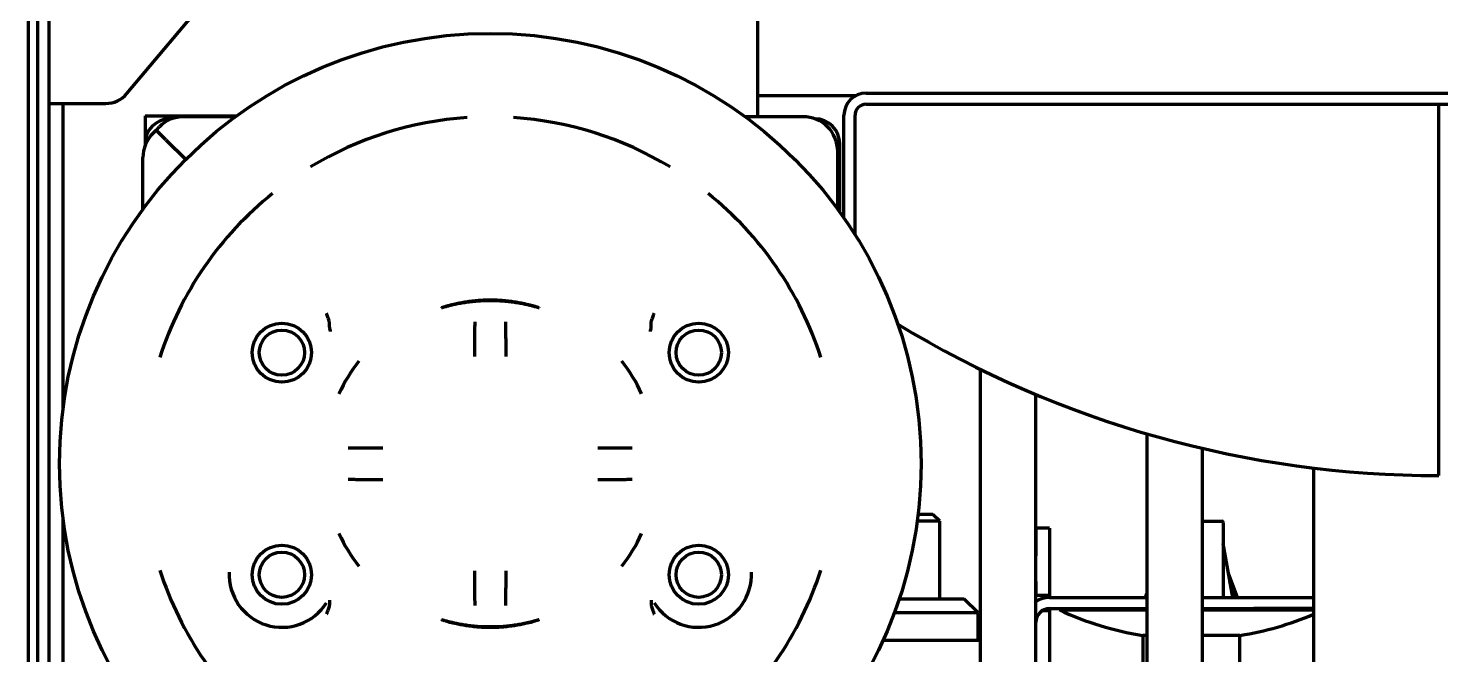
# Model space of a CAD drawing. Header units: inches. Extents: x -3022 to 7311, y 343 to 5680.
# Drawn here: x 2762.4 to 2864.1, y 4562.4 to 4607.5 of the extents above; entities that cross this region are included whole.
import ezdxf

# ---------------------------------------------------------------- set-up
doc = ezdxf.new("R2010")
doc.units = ezdxf.units.IN

msp = doc.modelspace()

# ---------------------------------------------------------------- linework, layer by layer
at = {"linetype": 'Continuous', "lineweight": 70}
for p, q in [((2763.92, 4602.1), (2763.92, 5415.66)), ((2814.92, 4601.15), (2814.92, 4927.61)), ((2762.42, 4925.1), (2762.42, 4438.3)), ((2763.1, 4441.3), (2763.1, 4924.1)), ((2769.52, 4602.81), (2779.45, 4614.65)), ((2822.72, 4602.85), (2928.62, 4602.85)), ((2763.92, 4532.1), (2763.92, 4602.1)), ((2763.92, 4602.1), (2765.92, 4602.1)), ((2764.92, 4580.08), (2764.92, 4602.1)), ((2765.92, 4602.1), (2767.99, 4602.1)), ((2821.95, 4602.65), (2814.92, 4602.65)), ((2822.72, 4602.05), (2928.62, 4602.05)), ((2863.92, 4575.3), (2863.92, 4602.05)), ((2770.82, 4601.2), (2770.82, 4599.2)), ((2770.82, 4601.2), (2777.41, 4601.2)), ((2772.77, 4601), (2772.62, 4601)), ((2777.34, 4601.15), (2773.62, 4601.15)), ((2818.17, 4601.15), (2814, 4601.15)), ((2821.12, 4593.85), (2821.12, 4601.25)), ((2821.92, 4592.64), (2821.92, 4601.25)), ((2771.4, 4599.96), (2771.63, 4600.19)), ((2771.85, 4600.42), (2771.63, 4600.19)), ((2772.33, 4599.48), (2771.63, 4600.19)), ((2772.33, 4599.48), (2771.63, 4600.19)), ((2770.82, 4599.2), (2770.82, 4599.05)), ((2772.33, 4599.48), (2773.75, 4598.07)), ((2772.33, 4599.48), (2773.75, 4598.07)), ((2820.67, 4594.48), (2820.67, 4598.65)), ((2820.82, 4594.27), (2820.82, 4599.2)), ((2770.67, 4594.48), (2770.67, 4598.2)), ((2784.09, 4585.98), (2784.09, 4586.31)), ((2807.25, 4585.98), (2807.25, 4586.31)), ((2830.92, 4582.95), (2830.92, 4504.3)), ((2834.92, 4504.3), (2834.92, 4581.13)), ((2842.92, 4578.3), (2842.92, 4504.3)), ((2846.92, 4504.3), (2846.92, 4577.25)), ((2854.92, 4575.84), (2854.92, 4504.3)), ((2764.92, 4532.1), (2764.92, 4572.22)), ((2827.52, 4572.5), (2826.45, 4572.5)), ((2828.02, 4572), (2827.52, 4572.5)), ((2828.02, 4572), (2826.39, 4572)), ((2828.02, 4566.4), (2828.02, 4572)), ((2834.92, 4571.51), (2834.92, 4569.51)), ((2835.92, 4571.51), (2834.92, 4571.51)), ((2835.92, 4571.51), (2835.92, 4569.51)), ((2846.92, 4572.01), (2848.32, 4572.01)), ((2848.42, 4571.91), (2848.42, 4571.45)), ((2848.42, 4571.45), (2848.42, 4566.51)), ((2849.11, 4566.51), (2848.42, 4570.41)), ((2835.92, 4569.51), (2835.92, 4567.66)), ((2849.43, 4566.51), (2848.8, 4568.23)), ((2834.92, 4567.66), (2834.92, 4566.66)), ((2835.92, 4567.66), (2835.92, 4566.66)), ((2849.33, 4566.51), (2848.9, 4567.67)), ((2784.09, 4566.31), (2784.09, 4565.99)), ((2807.25, 4566.31), (2807.25, 4565.99)), ((2829.77, 4566.4), (2825.09, 4566.4)), ((2830.77, 4565.4), (2829.77, 4566.4)), ((2835.92, 4566.66), (2834.92, 4566.66)), ((2835.92, 4566.66), (2835.92, 4566.51)), ((2835.92, 4566.51), (2842.92, 4566.51)), ((2842.92, 4566.82), (2842.8, 4566.51)), ((2842.92, 4566.53), (2842.91, 4566.51)), ((2846.92, 4566.51), (2850.62, 4566.51)), ((2850.62, 4566.51), (2854.92, 4566.51)), ((2830.77, 4565.4), (2824.75, 4565.4)), ((2830.77, 4563.4), (2830.77, 4565.4)), ((2835.92, 4565.56), (2835.4, 4565.56)), ((2835.92, 4565.71), (2842.92, 4565.71)), ((2835.92, 4565.71), (2835.92, 4565.56)), ((2835.92, 4565.56), (2835.92, 4564.56)), ((2836.62, 4565.71), (2836.62, 4565.61)), ((2836.62, 4565.61), (2842.92, 4565.61)), ((2846.92, 4565.71), (2850.62, 4565.71)), ((2846.92, 4565.61), (2854.92, 4565.61)), ((2854.92, 4565.71), (2850.62, 4565.71)), ((2835.92, 4564.56), (2835.92, 4557.6)), ((2830.92, 4563.4), (2823.92, 4563.4)), ((2842.62, 4563.78), (2842.62, 4561.11)), ((2842.92, 4563.78), (2842.62, 4563.78)), ((2849.62, 4563.78), (2846.92, 4563.78)), ((2849.62, 4561.11), (2849.62, 4563.78))]:
    msp.add_line(p, q, dxfattribs=at)
for centre, radius in [((2795.67, 4576.15), 31), ((2780.67, 4584.15), 2.13), ((2780.67, 4584.15), 1.63), ((2810.67, 4584.15), 2.13), ((2810.67, 4584.15), 1.63), ((2780.67, 4568.15), 2.13), ((2810.67, 4568.15), 2.13), ((2780.67, 4568.15), 1.63), ((2810.67, 4568.15), 1.63)]:
    msp.add_circle(centre, radius, dxfattribs=at)
for centre, radius, start, end in [((2767.99, 4604.1), 2, 270, 320), ((2822.72, 4601.25), 1.6, 90, 180), ((2822.72, 4601.25), 0.8, 90, 180), ((2772.62, 4599.2), 1.8, 90, 180), ((2773.62, 4598.65), 2.5, 90, 135), ((2795.67, 4576.15), 24.99, 93.8243, 121.1757), ((2795.67, 4576.15), 24.99, 58.8243, 86.1757), ((2818.17, 4598.65), 2.5, 0, 90), ((2819.02, 4599.2), 1.8, 0, 90), ((2773.17, 4598.2), 2.5, 135, 180), ((2795.67, 4576.15), 24.99, 128.8243, 162.147), ((2795.67, 4576.15), 24.99, 17.853, 51.1757), ((2863.92, 4650.3), 75, 238.7377, 270), ((2795.67, 4576.15), 12, 142.0046, 155.1606), ((2795.67, 4576.15), 12, 24.8394, 37.9954), ((2848.32, 4571.91), 0.1, 0, 90), ((2795.67, 4576.15), 12, 204.8394, 217.9954), ((2795.67, 4576.15), 12, 322.0046, 335.1606), ((2795.67, 4576.15), 24.99, 197.853, 231.1757), ((2780.67, 4568.15), 3.79, 177.1673, 327.7516), ((2810.67, 4568.15), 3.79, 212.2484, 2.8327), ((2795.67, 4576.15), 24.99, 308.8243, 342.147), ((2835.92, 4564.71), 1.8, 90, 123.75), ((2835.92, 4564.71), 1, 90, 180), ((2846.12, 4586.05), 22.54, 245.0724, 261.067), ((2846.12, 4586.05), 22.54, 278.933, 292.9803)]:
    msp.add_arc(centre, radius, start, end, dxfattribs=at)
for points in [[(2792.17, 4587.39), (2792.17, 4587.39), (2792.17, 4587.39), (2792.2, 4587.4), (2792.24, 4587.42), (2792.3, 4587.44), (2792.37, 4587.46), (2792.46, 4587.49), (2792.57, 4587.52), (2792.69, 4587.56), (2792.83, 4587.59), (2792.98, 4587.63), (2793.15, 4587.67), (2793.33, 4587.71), (2793.52, 4587.75), (2793.72, 4587.79), (2793.93, 4587.82), (2794.15, 4587.85), (2794.37, 4587.88), (2794.6, 4587.9), (2794.83, 4587.92), (2795.07, 4587.94), (2795.31, 4587.95), (2795.55, 4587.95), (2795.79, 4587.95), (2796.03, 4587.95), (2796.27, 4587.94), (2796.5, 4587.92), (2796.74, 4587.9), (2796.96, 4587.88), (2797.19, 4587.85), (2797.41, 4587.82), (2797.62, 4587.79), (2797.82, 4587.75), (2798.01, 4587.71), (2798.19, 4587.67), (2798.35, 4587.63), (2798.51, 4587.59), (2798.65, 4587.56), (2798.77, 4587.52), (2798.88, 4587.49), (2798.97, 4587.46), (2799.04, 4587.44), (2799.1, 4587.42), (2799.14, 4587.4), (2799.16, 4587.39), (2799.17, 4587.39), (2799.17, 4587.39)], [(2799.17, 4587.39), (2799.17, 4587.39), (2799.16, 4587.39), (2799.14, 4587.39), (2799.1, 4587.4), (2799.04, 4587.42), (2798.97, 4587.44), (2798.88, 4587.46), (2798.77, 4587.49), (2798.65, 4587.52), (2798.51, 4587.56), (2798.36, 4587.59), (2798.19, 4587.63), (2798.01, 4587.66), (2797.82, 4587.7), (2797.62, 4587.73), (2797.41, 4587.77), (2797.19, 4587.8), (2796.97, 4587.82), (2796.74, 4587.84), (2796.5, 4587.86), (2796.27, 4587.88), (2796.03, 4587.89), (2795.79, 4587.89), (2795.55, 4587.89), (2795.31, 4587.89), (2795.07, 4587.88), (2794.83, 4587.86), (2794.6, 4587.84), (2794.37, 4587.82), (2794.14, 4587.8), (2793.93, 4587.77), (2793.72, 4587.73), (2793.52, 4587.7), (2793.32, 4587.66), (2793.15, 4587.63), (2792.98, 4587.59), (2792.83, 4587.56), (2792.69, 4587.52), (2792.57, 4587.49), (2792.46, 4587.46), (2792.37, 4587.44), (2792.3, 4587.42), (2792.24, 4587.4), (2792.2, 4587.39), (2792.17, 4587.39), (2792.17, 4587.39), (2792.17, 4587.39)], [(2799.17, 4564.91), (2799.17, 4564.91), (2799.16, 4564.9), (2799.14, 4564.89), (2799.1, 4564.88), (2799.04, 4564.86), (2798.97, 4564.84), (2798.88, 4564.81), (2798.77, 4564.78), (2798.65, 4564.74), (2798.51, 4564.7), (2798.35, 4564.67), (2798.19, 4564.63), (2798.01, 4564.59), (2797.82, 4564.55), (2797.62, 4564.51), (2797.41, 4564.48), (2797.19, 4564.45), (2796.96, 4564.42), (2796.74, 4564.39), (2796.5, 4564.37), (2796.27, 4564.36), (2796.03, 4564.35), (2795.79, 4564.34), (2795.55, 4564.34), (2795.31, 4564.35), (2795.07, 4564.36), (2794.83, 4564.37), (2794.6, 4564.39), (2794.37, 4564.42), (2794.15, 4564.45), (2793.93, 4564.48), (2793.72, 4564.51), (2793.52, 4564.55), (2793.33, 4564.59), (2793.15, 4564.63), (2792.98, 4564.67), (2792.83, 4564.7), (2792.69, 4564.74), (2792.57, 4564.78), (2792.46, 4564.81), (2792.37, 4564.84), (2792.3, 4564.86), (2792.24, 4564.88), (2792.2, 4564.89), (2792.17, 4564.9), (2792.17, 4564.91), (2792.17, 4564.91)], [(2792.17, 4564.91), (2792.17, 4564.91), (2792.17, 4564.91), (2792.2, 4564.9), (2792.24, 4564.89), (2792.3, 4564.88), (2792.37, 4564.86), (2792.46, 4564.83), (2792.57, 4564.81), (2792.69, 4564.77), (2792.83, 4564.74), (2792.98, 4564.71), (2793.15, 4564.67), (2793.32, 4564.63), (2793.52, 4564.6), (2793.72, 4564.56), (2793.93, 4564.53), (2794.14, 4564.5), (2794.37, 4564.47), (2794.6, 4564.45), (2794.83, 4564.43), (2795.07, 4564.42), (2795.31, 4564.41), (2795.55, 4564.41), (2795.79, 4564.41), (2796.03, 4564.41), (2796.27, 4564.42), (2796.5, 4564.43), (2796.74, 4564.45), (2796.97, 4564.47), (2797.19, 4564.5), (2797.41, 4564.53), (2797.62, 4564.56), (2797.82, 4564.6), (2798.01, 4564.63), (2798.19, 4564.67), (2798.36, 4564.71), (2798.51, 4564.74), (2798.65, 4564.77), (2798.77, 4564.81), (2798.88, 4564.83), (2798.97, 4564.86), (2799.04, 4564.88), (2799.1, 4564.89), (2799.14, 4564.9), (2799.16, 4564.91), (2799.17, 4564.91), (2799.17, 4564.91)]]:
    msp.add_open_spline(points, degree=3, dxfattribs=at)
for points, knots in [([(2784.07, 4586.44), (2784.04, 4586.53), (2784.01, 4586.62), (2783.96, 4586.76), (2783.95, 4586.81), (2783.92, 4586.87), (2783.91, 4586.9), (2783.9, 4586.94), (2783.89, 4586.97), (2783.88, 4586.99)], [0, 0, 0, 0, 0.5, 0.5, 0.75, 0.75, 0.875, 0.875, 1, 1, 1, 1]), ([(2807.27, 4586.44), (2807.3, 4586.53), (2807.33, 4586.62), (2807.37, 4586.76), (2807.39, 4586.81), (2807.41, 4586.87), (2807.42, 4586.9), (2807.44, 4586.94), (2807.45, 4586.97), (2807.46, 4586.99)], [0, 0, 0, 0, 0.5, 0.5, 0.75, 0.75, 0.875, 0.875, 1, 1, 1, 1]), ([(2784.09, 4586.31), (2784.09, 4586.33), (2784.09, 4586.35), (2784.08, 4586.39), (2784.08, 4586.41), (2784.07, 4586.44)], [0, 0, 0, 0, 0.5, 0.5, 1, 1, 1, 1]), ([(2784.09, 4585.98), (2784.1, 4585.92), (2784.11, 4585.87), (2784.13, 4585.76), (2784.14, 4585.72), (2784.15, 4585.67)], [0, 0, 0, 0, 0.5, 0.5, 1, 1, 1, 1]), ([(2794.55, 4586.36), (2794.55, 4586.28), (2794.55, 4586.19), (2794.54, 4586.02), (2794.54, 4585.83), (2794.54, 4585.64), (2794.54, 4585.51), (2794.54, 4585.48), (2794.54, 4585.43), (2794.54, 4585.41), (2794.54, 4585.33), (2794.54, 4585.28), (2794.54, 4585.12), (2794.54, 4584.9), (2794.54, 4584.68), (2794.54, 4584.51), (2794.54, 4584.43), (2794.54, 4584.34), (2794.54, 4584.28), (2794.54, 4584.25), (2794.54, 4584.11), (2794.54, 4584), (2794.54, 4583.88)], [0, 0, 0, 0, 0.125, 0.125, 0.25, 0.375, 0.375, 0.40625, 0.40625, 0.4375, 0.4375, 0.5, 0.5, 0.625, 0.75, 0.75, 0.8125, 0.84375, 0.84375, 0.875, 0.875, 1, 1, 1, 1]), ([(2796.8, 4583.88), (2796.8, 4584), (2796.8, 4584.11), (2796.8, 4584.34), (2796.8, 4584.56), (2796.8, 4584.79), (2796.8, 4584.92), (2796.8, 4584.95), (2796.8, 4585.01), (2796.8, 4585.03), (2796.8, 4585.12), (2796.8, 4585.17), (2796.79, 4585.33), (2796.79, 4585.53), (2796.79, 4585.73), (2796.79, 4585.87), (2796.79, 4585.94), (2796.79, 4586.01), (2796.79, 4586.06), (2796.79, 4586.08), (2796.79, 4586.19), (2796.79, 4586.28), (2796.79, 4586.36)], [0, 0, 0, 0, 0.125, 0.125, 0.25, 0.375, 0.375, 0.40625, 0.40625, 0.4375, 0.4375, 0.5, 0.5, 0.625, 0.75, 0.75, 0.8125, 0.84375, 0.84375, 0.875, 0.875, 1, 1, 1, 1]), ([(2807.19, 4585.67), (2807.2, 4585.72), (2807.21, 4585.76), (2807.23, 4585.87), (2807.24, 4585.92), (2807.25, 4585.98)], [0, 0, 0, 0, 0.5, 0.5, 1, 1, 1, 1]), ([(2807.25, 4586.31), (2807.25, 4586.33), (2807.25, 4586.35), (2807.26, 4586.39), (2807.26, 4586.41), (2807.27, 4586.44)], [0, 0, 0, 0, 0.5, 0.5, 1, 1, 1, 1]), ([(2787.94, 4577.28), (2787.82, 4577.28), (2787.71, 4577.28), (2787.48, 4577.28), (2787.25, 4577.28), (2787.03, 4577.28), (2786.89, 4577.28), (2786.86, 4577.28), (2786.81, 4577.28), (2786.78, 4577.28), (2786.7, 4577.28), (2786.65, 4577.28), (2786.49, 4577.27), (2786.28, 4577.27), (2786.08, 4577.27), (2785.94, 4577.27), (2785.87, 4577.27), (2785.8, 4577.27), (2785.76, 4577.27), (2785.73, 4577.27), (2785.62, 4577.27), (2785.54, 4577.27), (2785.45, 4577.27)], [0, 0, 0, 0, 0.125, 0.125, 0.25, 0.375, 0.375, 0.40625, 0.40625, 0.4375, 0.4375, 0.5, 0.5, 0.625, 0.75, 0.75, 0.8125, 0.84375, 0.84375, 0.875, 0.875, 1, 1, 1, 1]), ([(2805.88, 4577.27), (2805.8, 4577.27), (2805.71, 4577.27), (2805.54, 4577.27), (2805.35, 4577.27), (2805.16, 4577.27), (2805.03, 4577.27), (2805, 4577.27), (2804.95, 4577.27), (2804.93, 4577.27), (2804.85, 4577.27), (2804.8, 4577.27), (2804.64, 4577.28), (2804.42, 4577.28), (2804.2, 4577.28), (2804.03, 4577.28), (2803.95, 4577.28), (2803.86, 4577.28), (2803.8, 4577.28), (2803.77, 4577.28), (2803.63, 4577.28), (2803.52, 4577.28), (2803.4, 4577.28)], [0, 0, 0, 0, 0.125, 0.125, 0.25, 0.375, 0.375, 0.40625, 0.40625, 0.4375, 0.4375, 0.5, 0.5, 0.625, 0.75, 0.75, 0.8125, 0.84375, 0.84375, 0.875, 0.875, 1, 1, 1, 1]), ([(2785.45, 4575.03), (2785.54, 4575.03), (2785.62, 4575.03), (2785.8, 4575.03), (2785.98, 4575.02), (2786.18, 4575.02), (2786.31, 4575.02), (2786.33, 4575.02), (2786.38, 4575.02), (2786.41, 4575.02), (2786.49, 4575.02), (2786.54, 4575.02), (2786.7, 4575.02), (2786.91, 4575.02), (2787.14, 4575.02), (2787.3, 4575.02), (2787.39, 4575.02), (2787.48, 4575.02), (2787.53, 4575.02), (2787.56, 4575.02), (2787.71, 4575.02), (2787.82, 4575.02), (2787.94, 4575.02)], [0, 0, 0, 0, 0.125, 0.125, 0.25, 0.375, 0.375, 0.40625, 0.40625, 0.4375, 0.4375, 0.5, 0.5, 0.625, 0.75, 0.75, 0.8125, 0.84375, 0.84375, 0.875, 0.875, 1, 1, 1, 1]), ([(2803.4, 4575.02), (2803.52, 4575.02), (2803.63, 4575.02), (2803.86, 4575.02), (2804.08, 4575.02), (2804.31, 4575.02), (2804.44, 4575.02), (2804.47, 4575.02), (2804.53, 4575.02), (2804.55, 4575.02), (2804.63, 4575.02), (2804.69, 4575.02), (2804.85, 4575.02), (2805.05, 4575.02), (2805.25, 4575.02), (2805.39, 4575.02), (2805.46, 4575.02), (2805.53, 4575.03), (2805.58, 4575.03), (2805.6, 4575.03), (2805.71, 4575.03), (2805.8, 4575.03), (2805.88, 4575.03)], [0, 0, 0, 0, 0.125, 0.125, 0.25, 0.375, 0.375, 0.40625, 0.40625, 0.4375, 0.4375, 0.5, 0.5, 0.625, 0.75, 0.75, 0.8125, 0.84375, 0.84375, 0.875, 0.875, 1, 1, 1, 1]), ([(2794.54, 4568.42), (2794.54, 4568.3), (2794.54, 4568.19), (2794.54, 4567.96), (2794.54, 4567.73), (2794.54, 4567.51), (2794.54, 4567.37), (2794.54, 4567.34), (2794.54, 4567.29), (2794.54, 4567.26), (2794.54, 4567.18), (2794.54, 4567.13), (2794.54, 4566.97), (2794.54, 4566.76), (2794.54, 4566.57), (2794.54, 4566.42), (2794.54, 4566.35), (2794.54, 4566.28), (2794.55, 4566.24), (2794.55, 4566.21), (2794.55, 4566.1), (2794.55, 4566.02), (2794.55, 4565.93)], [0, 0, 0, 0, 0.125, 0.125, 0.25, 0.375, 0.375, 0.40625, 0.40625, 0.4375, 0.4375, 0.5, 0.5, 0.625, 0.75, 0.75, 0.8125, 0.84375, 0.84375, 0.875, 0.875, 1, 1, 1, 1]), ([(2796.79, 4565.93), (2796.79, 4566.02), (2796.79, 4566.1), (2796.79, 4566.28), (2796.79, 4566.46), (2796.79, 4566.66), (2796.79, 4566.79), (2796.79, 4566.81), (2796.79, 4566.86), (2796.79, 4566.89), (2796.79, 4566.97), (2796.79, 4567.02), (2796.8, 4567.18), (2796.8, 4567.39), (2796.8, 4567.62), (2796.8, 4567.78), (2796.8, 4567.87), (2796.8, 4567.96), (2796.8, 4568.01), (2796.8, 4568.04), (2796.8, 4568.19), (2796.8, 4568.3), (2796.8, 4568.42)], [0, 0, 0, 0, 0.125, 0.125, 0.25, 0.375, 0.375, 0.40625, 0.40625, 0.4375, 0.4375, 0.5, 0.5, 0.625, 0.75, 0.75, 0.8125, 0.84375, 0.84375, 0.875, 0.875, 1, 1, 1, 1]), ([(2784.07, 4565.86), (2784.04, 4565.77), (2784.01, 4565.67), (2783.96, 4565.54), (2783.95, 4565.49), (2783.92, 4565.42), (2783.91, 4565.4), (2783.9, 4565.35), (2783.89, 4565.33), (2783.88, 4565.31)], [0, 0, 0, 0, 0.5, 0.5, 0.75, 0.75, 0.875, 0.875, 1, 1, 1, 1]), ([(2784.09, 4565.99), (2784.09, 4565.97), (2784.09, 4565.95), (2784.08, 4565.9), (2784.08, 4565.88), (2784.07, 4565.86)], [0, 0, 0, 0, 0.5, 0.5, 1, 1, 1, 1]), ([(2807.25, 4565.99), (2807.25, 4565.97), (2807.25, 4565.95), (2807.26, 4565.9), (2807.26, 4565.88), (2807.27, 4565.86)], [0, 0, 0, 0, 0.5, 0.5, 1, 1, 1, 1]), ([(2807.27, 4565.86), (2807.3, 4565.77), (2807.33, 4565.67), (2807.37, 4565.54), (2807.39, 4565.49), (2807.41, 4565.42), (2807.42, 4565.4), (2807.44, 4565.35), (2807.45, 4565.33), (2807.46, 4565.31)], [0, 0, 0, 0, 0.5, 0.5, 0.75, 0.75, 0.875, 0.875, 1, 1, 1, 1])]:
    msp.add_open_spline(points, degree=3, knots=knots, dxfattribs=at)

doc.saveas('drawing.dxf')
